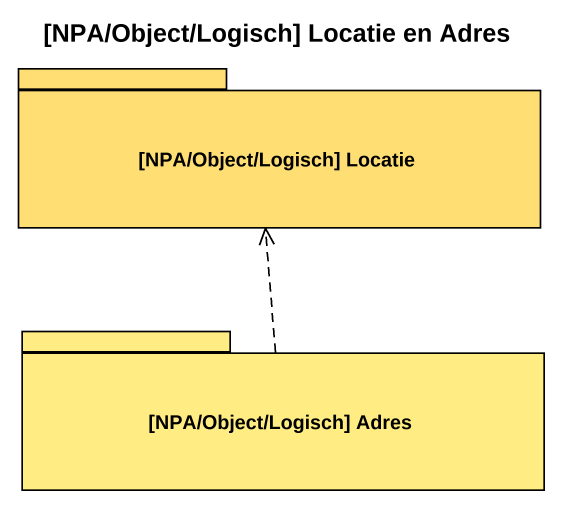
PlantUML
@startuml
title [NPA/Object/Logisch] Locatie en Adres
package "[NPA/Object/Logisch] Locatie" as NPA_Object_Logisch_Locatie #FFDE73 {
}
package "[NPA/Object/Logisch] Adres" as NPA_Object_Logisch_Adres #FFED83 {
}
NPA_Object_Logisch_Adres .up.> NPA_Object_Logisch_Locatie
@enduml
